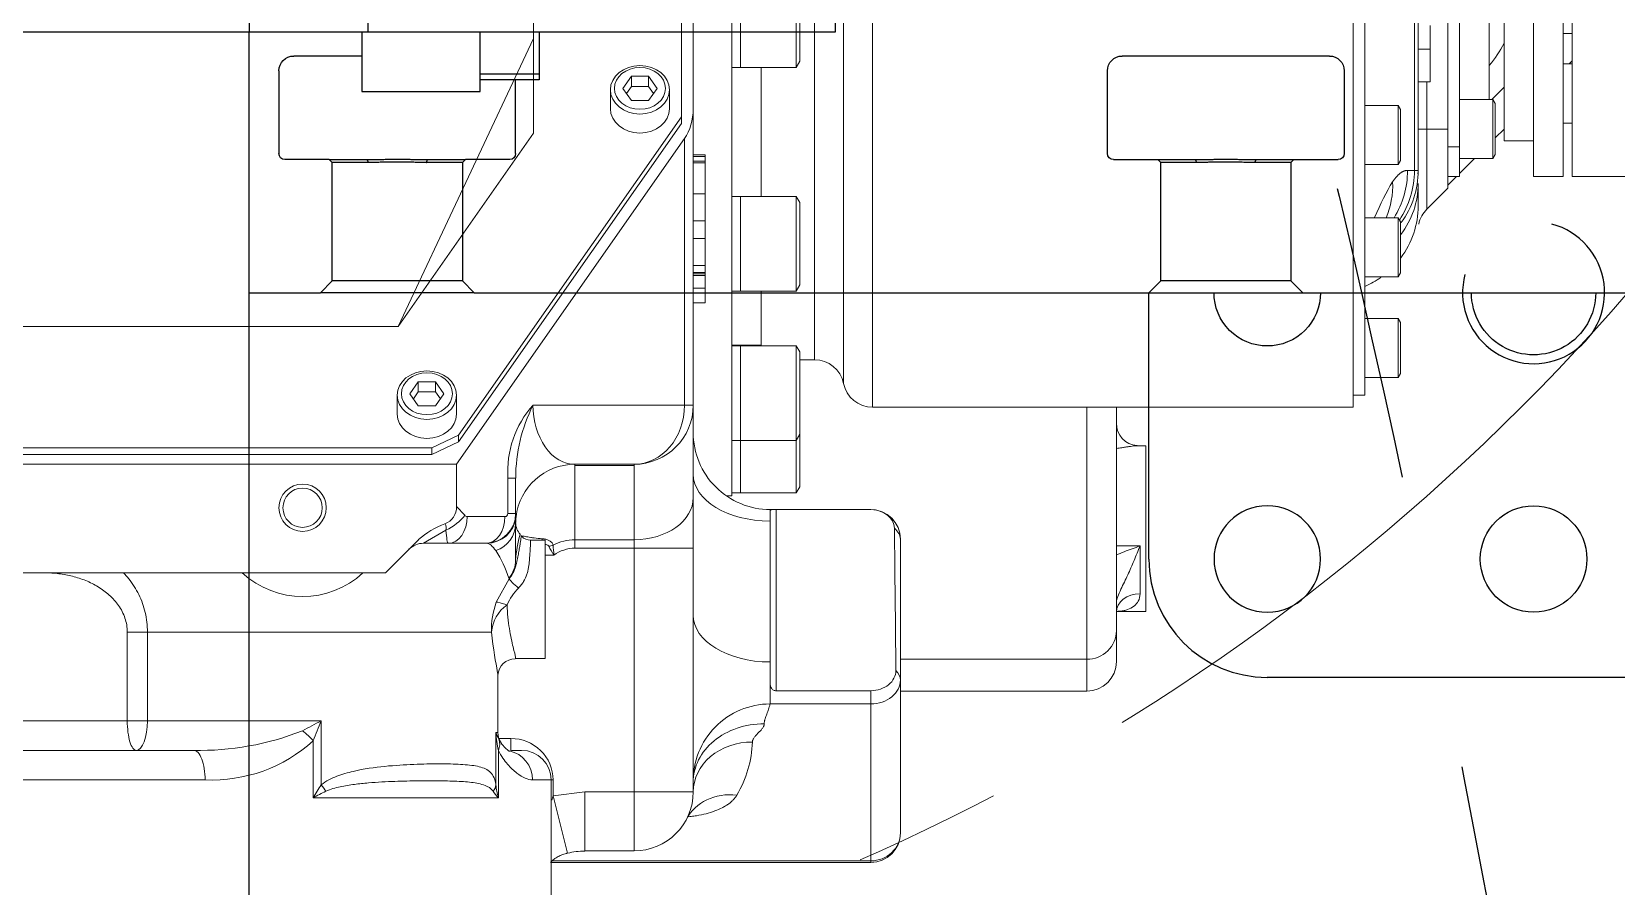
# Model space of a CAD drawing. Header units: millimetres. Extents: x 10462777 to 22643323, y 453826 to 1389191.
# Drawn here: x 11291116.1 to 11291383.9, y 583934.1 to 584078.5 of the extents above; entities that cross this region are included whole.
import ezdxf

# ---------------------------------------------------------------- set-up
doc = ezdxf.new("R2010")
doc.units = ezdxf.units.MM
doc.header["$LTSCALE"] = 200
doc.header["$MEASUREMENT"] = 0
for name, pattern in [('CENTER', [2, 1.25, -0.25, 0.25, -0.25]), ('CENTER2', [1.125, 0.75, -0.125, 0.125, -0.125]), ('PHANTOM', [2.5, 1.25, -0.25, 0.25, -0.25, 0.25, -0.25])]:
    doc.linetypes.add(name, pattern=pattern)
doc.layers.get('0').update_dxf_attribs({"linetype": 'CONTINUOUS'})
for name, color, linetype in [('1', 1, 'CENTER'), ('2', 2, 'CONTINUOUS'), ('205', 4, 'CONTINUOUS'), ('DV1_DEFAULT', 7, 'CONTINUOUS')]:
    doc.layers.add(name, color=color, linetype=linetype)
doc.layers.add('LAYOUT', color=8, linetype='CONTINUOUS', lineweight=25)

# ---------------------------------------------------------------- blocks, each defined once
blk = doc.blocks.new('r710ic')
at = {"layer": 'DV1_DEFAULT', "color": 7, "linetype": 'Continuous', "lineweight": 0}
for p, q in [((272262.37, 104501.13), (272262.37, 104521.35)), ((272262.37, 104501.13), (272123.38, 104501.13)), ((272238.21, 104499.63), (272238.21, 104501.13)), ((272242.87, 104501.13), (272243.37, 104500.63)), ((272243.37, 104501.13), (272243.37, 104499.63)), ((272253.37, 104499.63), (272253.37, 104501.13)), ((272123.38, 104499.63), (272262.37, 104499.63)), ((272262.37, 104494.63), (272262.37, 104499.63)), ((272262.37, 104494.63), (272123.38, 104494.63)), ((272256.37, 104489.63), (272256.37, 104494.63)), ((272256.37, 104489.63), (272126.37, 104489.63)), ((272249.37, 104487.56), (272247.3, 104489.63)), ((272250.06, 104488.13), (272249.37, 104487.73)), ((272249.37, 104487.73), (272249.37, 104482.13)), ((272259.37, 104487.73), (272249.37, 104487.73)), ((272250.06, 104488.13), (272258.68, 104488.13)), ((272254.37, 104489.63), (272255.87, 104488.13)), ((272259.37, 104487.73), (272258.68, 104488.13)), ((272259.37, 104482.13), (272259.37, 104487.73)), ((272249.37, 104487.13), (272133.37, 104487.13)), ((272125.37, 104482.13), (272257.37, 104482.13)), ((272257.37, 104480.13), (272257.37, 104482.13)), ((272257.37, 104482.13), (272262.37, 104482.13)), ((272259.37, 104484.63), (272261.87, 104482.13)), ((272262.37, 104482.13), (272262.37, 104480.13)), ((272128.37, 104480.13), (272254.37, 104480.13)), ((272254.37, 104476.59), (272254.37, 104480.13)), ((272254.37, 104480.13), (272264.37, 104480.13)), ((272262.37, 104481.63), (272263.87, 104480.13)), ((272267.9, 104476.59), (272264.37, 104480.13)), ((272236.87, 104477.13), (272240.87, 104477.13)), ((272240.87, 104477.13), (272240.87, 104475.13)), ((272240.87, 104477.13), (272246.37, 104477.13)), ((272246.37, 104477.13), (272246.37, 104475.13)), ((272121.37, 104475.13), (272261.37, 104475.13)), ((272261.37, 104474.5), (272121.37, 104474.5)), ((272246.37, 104476.59), (272254.37, 104476.59)), ((272254.37, 104475.13), (272254.37, 104476.59)), ((272254.37, 104476.59), (272267.9, 104476.59)), ((272261.37, 104474.5), (272261.37, 104475.13)), ((272261.37, 104473.33), (272261.37, 104474.5)), ((272261.9, 104475.03), (272261.8, 104475.13)), ((272263.58, 104475.13), (272267.37, 104475.13)), ((272251.06, 104472.13), (272250.37, 104471.73)), ((272250.37, 104471.73), (272250.37, 104466.13)), ((272250.37, 104471.73), (272260.37, 104471.73)), ((272259.68, 104472.13), (272251.06, 104472.13)), ((272260.37, 104471.73), (272259.68, 104472.13)), ((272260.37, 104466.13), (272260.37, 104471.73)), ((272270.06, 104472.13), (272269.37, 104471.73)), ((272269.37, 104471.73), (272269.37, 104466.13)), ((272269.37, 104471.73), (272279.37, 104471.73)), ((272278.68, 104472.13), (272270.06, 104472.13)), ((272279.37, 104471.73), (272278.68, 104472.13)), ((272279.37, 104466.13), (272279.37, 104471.73)), ((272287.06, 104472.13), (272286.37, 104471.73)), ((272286.37, 104471.73), (272286.37, 104466.13)), ((272286.37, 104471.73), (272296.37, 104471.73)), ((272295.68, 104472.13), (272287.06, 104472.13)), ((272296.37, 104471.73), (272295.68, 104472.13)), ((272296.37, 104466.13), (272296.37, 104471.73)), ((272083.37, 104466.13), (272299.37, 104466.13)), ((272299.37, 104466.13), (272299.37, 104464.13)), ((272301.37, 104464.13), (272081.37, 104464.13)), ((272301.37, 104464.13), (272301.37, 104382.93)), ((272335.88, 104429.13), (272307.88, 104429.13)), ((272307.88, 104429.13), (272307.88, 104427.63)), ((272335.88, 104424.13), (272335.88, 104429.13)), ((272324.83, 104424.13), (272324.83, 104428.13)), ((272324.83, 104428.13), (272332.9, 104428.13)), ((272301.37, 104424.13), (272339.15, 104424.13)), ((272334.24, 104424.13), (272335.42, 104424.13)), ((272342.37, 104424.13), (272335.42, 104424.13)), ((272344.37, 104424.13), (272339.15, 104424.13)), ((272343.98, 104419.13), (272301.37, 104419.13)), ((272343.98, 104419.13), (272349.37, 104419.13)), ((272343.98, 104387.63), (272343.98, 104419.13)), ((272349.37, 104387.63), (272349.37, 104419.13)), ((272323.67, 104387.63), (272347.48, 104387.63)), ((272347.48, 104387.63), (272373.32, 104387.63)), ((272081.37, 104382.93), (272301.37, 104382.93)), ((272318.67, 104366.63), (272318.67, 104382.63)), ((272351.52, 104382.63), (272349.29, 104382.63)), ((272349.29, 104366.63), (272349.29, 104382.63)), ((272378.03, 104382.63), (272351.52, 104382.63)), ((272351.52, 104382.63), (272351.52, 104365.63)), ((272378.32, 104382.63), (272378.03, 104382.63)), ((272378.03, 104328.81), (272378.03, 104382.63)), ((272378.32, 104328.63), (272378.32, 104382.63)), ((272297.37, 104378.03), (272085.37, 104378.03)), ((272089.37, 104373.13), (272293.37, 104373.13)), ((272293.37, 104370.63), (272293.37, 104373.13)), ((272227.95, 104370.03), (272243.95, 104370.03)), ((272242.91, 104370.63), (272228.99, 104370.63)), ((272243.95, 104370.03), (272242.91, 104370.63)), ((272243.95, 104360.63), (272243.95, 104370.03)), ((272266.79, 104370.63), (272265.75, 104370.03)), ((272265.75, 104370.03), (272265.75, 104360.63)), ((272265.75, 104370.03), (272281.75, 104370.03)), ((272280.71, 104370.63), (272266.79, 104370.63)), ((272281.75, 104370.03), (272280.71, 104370.63)), ((272281.75, 104360.63), (272281.75, 104370.03)), ((272292.04, 104370.63), (272291, 104370.03)), ((272291, 104370.03), (272291, 104360.63)), ((272291, 104370.03), (272307, 104370.03)), ((272305.96, 104370.63), (272292.04, 104370.63)), ((272307, 104370.03), (272305.96, 104370.63)), ((272314.83, 104370.63), (272305.96, 104370.63)), ((272307, 104360.63), (272307, 104370.03)), ((272307, 104370.03), (272315.87, 104370.03)), ((272315.87, 104370.03), (272314.83, 104370.63)), ((272315.87, 104360.63), (272315.87, 104370.03)), ((272318.67, 104366.63), (272349.29, 104366.63)), ((272318.67, 104366.54), (272318.67, 104365.63)), ((272318.87, 104365.63), (272318.67, 104365.63)), ((272320.62, 104365.63), (272318.87, 104365.63)), ((272320.62, 104365.63), (272344.43, 104365.63)), ((272344.43, 104365.63), (272348.04, 104365.63)), ((272348.04, 104365.63), (272351.52, 104365.63)), ((272265.75, 104364.13), (272243.95, 104364.13)), ((272291, 104364.13), (272281.75, 104364.13)), ((272290.87, 104359.13), (272290.87, 104364.13)), ((272066.37, 104359.13), (272316.37, 104359.13)), ((272243.95, 104360.63), (272227.95, 104360.63)), ((272227.95, 104360.63), (272243.95, 104360.63)), ((272243.95, 104359.13), (272243.95, 104360.63)), ((272265.75, 104360.63), (272265.75, 104359.13)), ((272281.75, 104360.63), (272265.75, 104360.63)), ((272265.75, 104360.63), (272281.75, 104360.63)), ((272281.75, 104359.13), (272281.75, 104360.63)), ((272291, 104360.63), (272291, 104359.13)), ((272307, 104360.63), (272291, 104360.63)), ((272291, 104360.63), (272307, 104360.63)), ((272307, 104359.13), (272307, 104360.63)), ((272315.87, 104360.63), (272307, 104360.63)), ((272307, 104360.63), (272315.87, 104360.63)), ((272315.87, 104359.13), (272315.87, 104360.63)), ((272316.37, 104358.25), (272316.37, 104359.13)), ((272258.73, 104354.63), (272258.73, 104352.63)), ((272258.73, 104354.63), (272259.02, 104354.63)), ((272259.02, 104354.63), (272259.02, 104352.63)), ((272259.78, 104354.63), (272259.02, 104354.63)), ((272259.78, 104354.63), (272260.1, 104354.63)), ((272259.78, 104354.63), (272259.78, 104352.63)), ((272260.1, 104354.63), (272265.31, 104354.63)), ((272260.1, 104354.63), (272260.1, 104352.63)), ((272269.86, 104354.63), (272265.31, 104354.63)), ((272265.31, 104354.63), (272265.31, 104352.63)), ((272272.89, 104354.63), (272269.86, 104354.63)), ((272269.86, 104354.63), (272269.86, 104352.63)), ((272277.43, 104354.63), (272272.89, 104354.63)), ((272272.89, 104354.63), (272272.89, 104352.63)), ((272277.43, 104354.63), (272278.63, 104354.63)), ((272277.43, 104354.63), (272277.43, 104352.63)), ((272278.63, 104354.63), (272278.86, 104354.63)), ((272278.63, 104354.63), (272278.63, 104352.63)), ((272278.86, 104354.63), (272279.1, 104354.63)), ((272278.86, 104354.63), (272278.86, 104352.63)), ((272279.1, 104354.63), (272281.24, 104354.63)), ((272279.1, 104354.63), (272279.1, 104352.63)), ((272281.24, 104354.63), (272281.24, 104352.63)), ((272281.24, 104354.63), (272283.75, 104354.63)), ((272283.75, 104354.63), (272283.75, 104352.63)), ((272076.86, 104352.63), (272250.94, 104352.63)), ((272250.94, 104352.63), (272301.03, 104352.63)), ((272311.03, 104312.63), (272255.99, 104351.16)), ((272301.03, 104351.16), (272255.99, 104351.16)), ((272301.03, 104352.63), (272316.65, 104352.63)), ((272301.03, 104352.63), (272301.03, 104351.16)), ((272301.03, 104325.56), (272301.03, 104351.16)), ((272325.19, 104352.63), (272316.65, 104352.63)), ((272325.19, 104352.63), (272366.37, 104352.63)), ((272325.19, 104342.63), (272325.19, 104352.63)), ((272366.37, 104342.63), (272366.37, 104352.63)), ((272252.32, 104350.63), (272074.83, 104350.63)), ((272250.95, 104348.63), (272247.74, 104348.63)), ((272252.32, 104350.63), (272253.46, 104350.63)), ((272306.11, 104312.96), (272252.32, 104350.63)), ((272307.26, 104312.96), (272253.46, 104350.63)), ((272247.51, 104346.52), (272245.46, 104345.07)), ((272248.37, 104345.91), (272247.18, 104345.07)), ((272249.56, 104345.07), (272247.51, 104346.52)), ((272247.18, 104345.07), (272245.46, 104345.07)), ((272245.46, 104345.07), (272245.46, 104342.18)), ((272247.18, 104345.07), (272247.18, 104342.18)), ((272249.56, 104342.18), (272249.56, 104345.07)), ((272245.46, 104342.18), (272247.51, 104340.74)), ((272247.18, 104342.18), (272245.46, 104342.18)), ((272247.18, 104342.18), (272248.37, 104341.35)), ((272247.51, 104340.74), (272249.56, 104342.18)), ((272311.03, 104342.63), (272311.03, 104332.63)), ((272311.21, 104342.63), (272311.03, 104342.63)), ((272323.77, 104342.63), (272311.21, 104342.63)), ((272311.21, 104342.63), (272311.21, 104332.63)), ((272323.77, 104332.63), (272323.77, 104342.63)), ((272325.19, 104342.63), (272323.77, 104342.63)), ((272366.37, 104342.63), (272325.19, 104342.63)), ((272325.19, 104342.63), (272325.19, 104332.63)), ((272366.37, 104334.29), (272366.37, 104342.63)), ((272376.37, 104342.63), (272366.37, 104342.63)), ((272376.37, 104342.63), (272376.37, 104334.29)), ((272247.74, 104338.63), (272250.95, 104338.63)), ((272311.21, 104332.63), (272311.03, 104332.63)), ((272311.21, 104332.63), (272323.77, 104332.63)), ((272325.19, 104332.63), (272323.77, 104332.63)), ((272367.03, 104328.96), (272366.37, 104334.29)), ((272376.37, 104334.29), (272366.37, 104334.29)), ((272376.73, 104331.4), (272367.03, 104328.96)), ((272323.87, 104327.63), (272323.87, 104325.15)), ((272323.87, 104327.63), (272343.87, 104327.63)), ((272326.37, 104329.08), (272326.37, 104327.63)), ((272343.87, 104322.56), (272343.87, 104327.63)), ((272364.37, 104328.96), (272364.37, 104328.63)), ((272364.37, 104328.96), (272367.03, 104328.96)), ((272386.37, 104328.63), (272364.37, 104328.63)), ((272364.37, 104328.63), (272364.37, 104325.48)), ((272108.19, 104325.63), (272239.08, 104325.63)), ((272239.08, 104325.63), (272287.76, 104302.75)), ((272255.09, 104325.63), (272239.08, 104325.63)), ((272287.76, 104302.75), (272255.09, 104325.63)), ((272313.35, 104321.31), (272313.35, 104322.63)), ((272313.35, 104322.63), (272319.37, 104322.63)), ((272319.37, 104321.31), (272319.37, 104322.63)), ((272321.03, 104322.63), (272327.21, 104322.63)), ((272330.36, 104321.55), (272330.25, 104321.49)), ((272334.31, 104319.35), (272330.36, 104321.55)), ((272357.37, 104321.83), (272359.37, 104321.83)), ((272357.37, 104319.8), (272357.37, 104321.83)), ((272359.37, 104321.91), (272359.37, 104323.63)), ((272319.37, 104321.31), (272313.35, 104321.31)), ((272319.87, 104314.45), (272319.87, 104320.81)), ((272356.37, 104319.63), (272346.65, 104319.63)), ((272356.37, 104319.63), (272356.37, 104319.29)), ((272365.19, 104319.29), (272356.37, 104319.29)), ((272359.39, 104319.72), (272367.37, 104319.72)), ((272367.37, 104319.72), (272367.37, 104288.42)), ((272324.37, 104317.63), (272324.37, 104311.26)), ((272339.37, 104318.54), (272339.37, 104260.42)), ((272318.16, 104312.63), (272319.65, 104314.03)), ((272302.56, 104312.63), (272299.34, 104312.63)), ((272308.24, 104308.47), (272306.11, 104312.96)), ((272306.11, 104312.96), (272307.26, 104312.96)), ((272307.26, 104312.96), (272309.39, 104308.47)), ((272318.16, 104312.63), (272311.03, 104312.63)), ((272311.03, 104312.63), (272311.03, 104127.63)), ((272322.15, 104310.85), (272324.37, 104307.08)), ((272324.37, 104311.26), (272324.37, 104307.08)), ((272299.11, 104310.52), (272297.07, 104309.07)), ((272298.79, 104309.07), (272297.07, 104309.07)), ((272297.07, 104309.07), (272297.07, 104306.18)), ((272299.98, 104309.91), (272298.79, 104309.07)), ((272298.79, 104309.07), (272298.79, 104306.18)), ((272301.16, 104309.07), (272299.11, 104310.52)), ((272301.16, 104306.18), (272301.16, 104309.07)), ((272309.39, 104308.47), (272308.24, 104308.47)), ((272308.24, 104132.16), (272308.24, 104308.47)), ((272309.39, 104132.16), (272309.39, 104308.47)), ((272297.07, 104306.18), (272299.11, 104304.74)), ((272298.79, 104306.18), (272297.07, 104306.18)), ((272298.79, 104306.18), (272299.98, 104305.35)), ((272299.11, 104304.74), (272301.16, 104306.18)), ((272329.37, 104300.63), (272323.77, 104306.23)), ((272287.76, 104143.18), (272287.76, 104302.75)), ((272299.34, 104302.63), (272302.56, 104302.63)), ((272329.37, 104300.63), (272329.37, 104164.63)), ((272354.37, 104289.79), (272365.19, 104289.79)), ((272354.37, 104260.42), (272354.37, 104289.79)), ((272367.37, 104288.42), (272357.76, 104288.42)), ((272359.37, 104220.73), (272359.37, 104268.21)), ((272364.37, 104270.16), (272364.37, 104220.07)), ((272339.37, 104260.42), (272354.37, 104260.42)), ((272339.37, 104257.01), (272339.37, 104260.42)), ((272354.37, 104257.01), (272354.37, 104260.42)), ((272354.37, 104257.01), (272339.37, 104257.01)), ((272354.37, 104225.78), (272354.37, 104257.01))]:
    blk.add_line(p, q, dxfattribs=at)
at = {"layer": 'DV1_DEFAULT', "color": 3, "linetype": 'CENTER2', "lineweight": 0}
blk.add_circle((272041.37, 104232.63), 367.64, dxfattribs=at)
at = {"layer": 'DV1_DEFAULT', "color": 7, "linetype": 'Continuous', "lineweight": 0}
for radius in [4, 3.32]:
    blk.add_circle((272318.37, 104286.63), radius, dxfattribs=at)
for centre, radius, start, end in [((272231.37, 104472.63), 19, 49.7434, 63.4746), ((272261.37, 104460.13), 15, 54.0239, 90), ((272267.27, 104460.21), 14.92, 53.5112, 89.6407), ((272271.44, 104480.13), 5, 225, 258.2552), ((272267.27, 104460.21), 14.92, 23.7526, 35.134), ((272304.18, 104427.86), 3.7, 268.3501, 356.8406), ((272344.37, 104419.13), 5, 0, 90), ((272323.67, 104382.63), 5, 90, 180), ((272373.32, 104382.63), 5, 0, 90), ((272296.37, 104382.93), 5, 281.537, 0), ((272298.37, 104373.13), 5, 101.537, 180), ((272305.67, 104365.63), 13, 270, 0), ((272364.56, 104365.66), 13.04, 180.1497, 270.9901), ((272357.39, 104344.03), 18.6, 59.1303, 88.262), ((272301.03, 104342.63), 10, 0, 90), ((272366.37, 104342.63), 10, 0, 90), ((272321.03, 104332.63), 10, 180, 263.6505), ((272331.79, 104332.66), 8.02, 180.2006, 207.4721), ((272331.36, 104332.7), 6.16, 180.676, 215.9572), ((272386.38, 104334.12), 9.99, 179.0045, 195.7828), ((272328.27, 104292.43), 36.7, 92.9735, 95.6242), ((272315.38, 104346.48), 20.57, 297.4484, 302.2698), ((272364.43, 104321.9), 7.06, 90.4694, 180.5907), ((272364.37, 104323.63), 5, 90, 180), ((272381.43, 104374.5), 47.76, 252.453, 253.4075), ((272312.27, 104338.19), 16.91, 228.3183, 273.6483), ((272313.49, 104350.62), 27.99, 243.5539, 269.7049), ((272322.08, 104325.03), 1.76, 309.0071, 3.9612), ((272319.37, 104317.63), 5, 0, 90), ((272319.35, 104325.35), 2.72, 281.3283, 282.1907), ((272319.37, 104317.72), 5, 0, 83.6505), ((272321.03, 104332.63), 10, 263.9903, 270), ((272320.87, 104325.63), 3, 270, 312.798), ((272329.2, 104347.59), 25.04, 255.2839, 265.4229), ((272336.2, 104303.18), 19.25, 108.0158, 123.3663), ((272338.41, 104329.6), 9.16, 225.0564, 246.7401), ((272346.79, 104322.51), 2.88, 178.8422, 267.9537), ((272319.37, 104320.81), 0.5, 0, 90), ((272339.02, 104332.61), 14.07, 250.4373, 271.4199), ((272339.89, 104324.72), 6.2, 214.7916, 265.1831), ((272356.37, 104322.63), 3, 270, 301.1493), ((272353.33, 104327.51), 8.76, 290.2711, 298.4185), ((272355.25, 104338.22), 18.96, 273.3798, 282.6183), ((272364.04, 104330.99), 11.75, 275.5993, 286.4487), ((272361.57, 104325.65), 8.3, 304.5715, 314.3394), ((272319.37, 104314.45), 0.5, 303.8054, 0), ((272318.29, 104309.65), 2.98, 20.2626, 92.6586), ((272333.67, 104315.22), 13.38, 199.8194, 222.2367), ((272327.87, 104307.08), 3.5, 180, 225), ((272318.37, 104286.63), 15, 317.1666, 42.8334), ((272401.42, 104401.06), 120.81, 247.0772, 248.814), ((272557.47, 104395.51), 228.97, 207.4982, 208.4043), ((272379.9, 104310.71), 25.58, 234.8848, 240.6635), ((272414.8, 104313.94), 53.86, 205.7347, 208.2895), ((272311.75, 104269.14), 47.63, 358.8783, 21.4929), ((272338.74, 104271.21), 25.65, 357.6637, 42.1298)]:
    blk.add_arc(centre, radius, start, end, dxfattribs=at)
for centre, major_axis, ratio, start_param, end_param in [((272261.37, 104459.69), (-15, 0), 0.987441, 4.118632, 4.712389), ((272263.58, 104460.13), (0, 15), 0.965926, 5.645508, 6.283185), ((272261.37, 104458.52), (-15, 0), 0.987441, 4.148934, 4.712389), ((272263.31, 104456), (-8.09, -12.63), 0.958662, 3.29942, 3.730239), ((272336.05, 104428.13), (0, -4), 0.787412, 4.712389, 6.283185), ((272339.15, 104419.13), (0, -5), 0.965926, 1.570796, 3.141593), ((272321.87, 104382.63), (0, 3.99), 0.800731, 0.009208, 1.570796), ((272323.67, 104382.63), (0, -5), 0.608761, 3.141593, 3.78745), ((272519.08, 104382.63), (-327.71, 0), 0.015257, 5.269277, 5.358247), ((272347.48, 104382.63), (0, -5), 0.608761, 3.141593, 3.698481), ((272345.89, 104382.63), (0, -4.24), 0.800731, 1.570796, 3.149199), ((272347.48, 104382.63), (0, -5), 0.808858, 1.570796, 3.141593), ((272373.32, 104382.63), (0, -5), 0.942732, 1.570796, 3.141593), ((272312.71, 104365.63), (0, -13), 0.608761, 0, 1.570796), ((272336.52, 104365.63), (0, -13), 0.608761, 0, 1.570796), ((272364.78, 104364.63), (0, 12), 0.825786, 1.570796, 3.141593), ((272366.37, 104362.63), (0, 10), 0.841346, 1.570796, 3.141593), ((272375.45, 104360), (4.45, 8.51), 0.861876, 1.994245, 3.141593), ((272250.94, 104347.63), (7.14, 0), 0.700208, 0.785398, 1.570796), ((272301.03, 104342.63), (10, 0), 0.853553, 0, 1.570796), ((272316.65, 104342.63), (0, 10), 0.711948, 4.712389, 6.283185), ((272250.95, 104343.63), (0, 5), 0.819152, 3.141593, 6.283185), ((272301.03, 104332.63), (-10, 0), 0.707107, 1.570796, 3.141593), ((272322.37, 104326.07), (2, 0), 0.695627, 0.722734, 0.903055), ((272323.37, 104328.22), (0.51, -1.94), 0.739553, 1.379862, 1.76173), ((272364.37, 104320.64), (5, 0), 0.967172, 1.570796, 2.946667), ((272319.37, 104317.71), (-5, 0), 0.999968, 3.137096, 4.622077), ((272321.03, 104317.63), (0, 5), 0.97034, 5.045327, 6.283185), ((272327.21, 104317.63), (0, 5), 0.957973, 5.595421, 6.283185), ((272331.56, 104323.11), (1.26, 1.55), 0.150484, 3.317023, 4.834132), ((272319.87, 104317.63), (-4.5, 0), 0.707107, 3.141593, 4.712389), ((272334.98, 104321.18), (-0.65, -1.89), 0.087713, 4.742757, 6.06572), ((272359.39, 104315.18), (-2.07, 4.55), 0.665519, 5.684265, 6.225613), ((272365.19, 104316.31), (-0.44, 2.97), 0.758757, 5.594714, 6.090148), ((272319.65, 104310.85), (-2.5, 3.74), 0.486189, 4.397668, 5.340427), ((272319.87, 104311.26), (-4.5, 0), 0.707107, 3.141593, 4.712389), ((272302.56, 104307.63), (0, 5), 0.819152, 3.141593, 6.283185), ((272319.37, 104311.26), (5, 0), 0.1, 5.302404, 6.283185), ((272365.19, 104288.87), (2.25, 1.99), 0.234085, 0.871084, 1.366519), ((272357.76, 104285.51), (3.07, 3.95), 0.401128, 1.093916, 1.607979), ((272364.37, 104268.21), (5, 0), 0.390994, 1.570796, 3.141593), ((272354.37, 104258.53), (-5, 0), 0.377045, 3.141593, 4.712389), ((272354.37, 104258.53), (-5, 0), 0.304728, 1.570796, 3.141593)]:
    blk.add_ellipse(centre, major_axis=major_axis, ratio=ratio, start_param=start_param, end_param=end_param, dxfattribs=at)
for centre, major_axis in [((272247.74, 104343.63), (0, 5)), ((272247.51, 104343.63), (0, 4.31)), ((272299.34, 104307.63), (0, 5)), ((272299.11, 104307.63), (0, 4.31))]:
    blk.add_ellipse(centre, major_axis=major_axis, ratio=0.819152, dxfattribs=at)
for points, degree, knots in [([(272263.31, 104470.81), (272262.34, 104471.43), (272261.85, 104472.07), (272261.37, 104472.7), (272261.37, 104473.33)], 2, [0, 0, 0, 0.5, 0.5, 1, 1, 1]), ([(272307.88, 104427.68), (272307.88, 104427.66), (272307.88, 104427.64), (272307.88, 104427.51), (272307.89, 104427.39), (272307.92, 104427.11), (272307.94, 104426.95), (272307.98, 104426.62), (272308.01, 104426.45), (272308.06, 104426.07), (272308.09, 104425.88), (272308.16, 104425.47), (272308.19, 104425.25), (272308.27, 104424.76), (272308.31, 104424.48), (272308.35, 104424.19)], 3, [0.1763658, 0.1763658, 0.1763658, 0.1763658, 0.1875, 0.1875, 0.25, 0.25, 0.3125, 0.3125, 0.375, 0.375, 0.4375, 0.4375, 0.5, 0.5, 0.5781111, 0.5781111, 0.5781111, 0.5781111]), ([(272326.36, 104424.1), (272326.17, 104424.55), (272325.98, 104425.01), (272325.46, 104426.35), (272325.14, 104427.24), (272324.83, 104428.13)], 3, [0.6186405, 0.6186405, 0.6186405, 0.6186405, 0.75, 0.75, 1, 1, 1, 1]), ([(272324.83, 104428.13), (272325.66, 104427.79), (272326.48, 104427.46), (272328.11, 104426.77), (272328.92, 104426.42), (272330.52, 104425.68), (272331.32, 104425.29), (272332.57, 104424.7), (272333, 104424.51), (272333.77, 104424.21), (272334.07, 104424.13), (272334.24, 104424.13)], 3, [0, 0, 0, 0, 0.25, 0.25, 0.5, 0.5, 0.75, 0.75, 0.875, 0.875, 1, 1, 1, 1]), ([(272332.9, 104428.13), (272333.38, 104428.13), (272333.78, 104428.02), (272334.31, 104427.74), (272334.48, 104427.62), (272334.78, 104427.37), (272334.91, 104427.23), (272335.26, 104426.77), (272335.45, 104426.41), (272335.65, 104425.84), (272335.7, 104425.64), (272335.79, 104425.23), (272335.82, 104425.02), (272335.87, 104424.56), (272335.88, 104424.32), (272335.88, 104424.07)], 3, [0, 0, 0, 0, 0.125, 0.125, 0.1875, 0.1875, 0.25, 0.25, 0.375, 0.375, 0.4375, 0.4375, 0.5, 0.5, 0.570392, 0.570392, 0.570392, 0.570392]), ([(272318.87, 104365.63), (272318.83, 104365.63), (272318.79, 104365.64), (272318.73, 104365.71), (272318.71, 104365.76), (272318.68, 104365.93), (272318.67, 104366.03), (272318.67, 104366.24), (272318.67, 104366.31), (272318.67, 104366.46), (272318.67, 104366.55), (272318.67, 104366.63)], 3, [0, 0, 0, 0, 0.25, 0.25, 0.5, 0.5, 0.75, 0.75, 0.875, 0.875, 1, 1, 1, 1]), ([(272349.29, 104366.63), (272349.29, 104366.55), (272349.28, 104366.48), (272349.25, 104366.33), (272349.22, 104366.26), (272349.11, 104366.06), (272349.01, 104365.95), (272348.76, 104365.78), (272348.63, 104365.72), (272348.34, 104365.64), (272348.19, 104365.63), (272348.04, 104365.63)], 3, [0, 0, 0, 0, 0.125, 0.125, 0.25, 0.25, 0.5, 0.5, 0.75, 0.75, 1, 1, 1, 1]), ([(272351.52, 104365.63), (272351.69, 104365.58), (272351.98, 104365.49), (272352.56, 104365.31), (272353.1, 104365.12), (272353.64, 104364.91), (272353.97, 104364.8), (272354.24, 104364.72), (272354.45, 104364.67), (272354.66, 104364.64), (272354.8, 104364.63), (272354.87, 104364.63)], 3, [0, 0, 0, 0, 0.145887, 0.259113, 0.507448, 0.628022, 0.747997, 0.812123, 0.870093, 0.937634, 1, 1, 1, 1]), ([(272354.87, 104364.63), (272354.9, 104364.63), (272354.95, 104364.63), (272355.03, 104364.62), (272355.11, 104364.6), (272355.19, 104364.57), (272355.3, 104364.53), (272355.46, 104364.45), (272355.65, 104364.32), (272355.85, 104364.17), (272356.03, 104364.01), (272356.23, 104363.83), (272356.43, 104363.63), (272356.63, 104363.43), (272356.83, 104363.25), (272357.01, 104363.09), (272357.2, 104362.93), (272357.39, 104362.81), (272357.56, 104362.72), (272357.7, 104362.66), (272357.83, 104362.63), (272357.91, 104362.63), (272357.95, 104362.63)], 3, [0, 0, 0, 0, 0.022416, 0.045332, 0.068804, 0.09288, 0.117608, 0.176083, 0.240165, 0.300091, 0.368369, 0.423009, 0.500009, 0.576993, 0.631649, 0.699904, 0.759853, 0.823912, 0.88241, 0.923245, 0.962364, 1, 1, 1, 1]), ([(272366.94, 104360), (272366.98, 104359.98), (272367.07, 104359.92), (272367.21, 104359.83), (272367.34, 104359.74), (272367.48, 104359.63), (272367.61, 104359.52), (272367.82, 104359.33), (272368.1, 104359.02), (272368.45, 104358.58), (272368.77, 104358.07), (272369.18, 104357.34), (272369.63, 104356.28), (272370.09, 104354.83), (272370.38, 104353.46), (272370.53, 104352.43), (272370.58, 104351.96), (272370.6, 104351.79)], 3, [0, 0, 0, 0, 0.0211284, 0.0422469, 0.0633713, 0.0845174, 0.105701, 0.1269375, 0.1878092, 0.2488974, 0.3091635, 0.36947, 0.4895013, 0.6139652, 0.7365144, 0.8012563, 0.8372268, 0.8372268, 0.8372268, 0.8372268]), ([(272378.31, 104328.51), (272378.17, 104328.64), (272377.88, 104328.93), (272377.45, 104329.53), (272377.07, 104330.3), (272376.82, 104330.98), (272376.75, 104331.33), (272376.74, 104331.4)], 3, [0.6918257, 0.6918257, 0.6918257, 0.6918257, 0.7767584, 0.862964, 0.9255094, 0.9869207, 1, 1, 1, 1]), ([(272323.04, 104323.49), (272323.08, 104323.61), (272323.12, 104323.75), (272323.21, 104324.12), (272323.26, 104324.37), (272323.34, 104324.83), (272323.37, 104325), (272323.42, 104325.36), (272323.45, 104325.55), (272323.52, 104326.16), (272323.57, 104326.63), (272323.61, 104327.17)], 3, [0.5354498, 0.5354498, 0.5354498, 0.5354498, 0.625, 0.625, 0.75, 0.75, 0.8125, 0.8125, 0.875, 0.875, 1, 1, 1, 1]), ([(272323.61, 104327.17), (272323.62, 104327.36), (272323.65, 104327.54), (272323.75, 104327.9), (272323.81, 104328.08), (272323.98, 104328.41), (272324.08, 104328.56), (272324.34, 104328.82), (272324.49, 104328.91), (272324.68, 104328.96)], 3, [0, 0, 0, 0, 0.25, 0.25, 0.5, 0.5, 0.75, 0.75, 1, 1, 1, 1]), ([(272324.87, 104328.22), (272324.8, 104328.19), (272324.74, 104328.12), (272324.66, 104327.97), (272324.62, 104327.88), (272324.57, 104327.74), (272324.55, 104327.69), (272324.54, 104327.63)], 3, [0, 0, 0, 0, 0.125, 0.125, 0.25, 0.25, 0.3258257, 0.3258257, 0.3258257, 0.3258257]), ([(272323.87, 104325.16), (272323.87, 104325.16), (272323.87, 104325.16), (272323.87, 104325.16), (272323.88, 104325.16), (272323.91, 104325.16), (272323.94, 104325.15), (272324.04, 104325.15), (272324.14, 104325.15), (272324.41, 104325.13), (272324.57, 104325.13), (272324.96, 104325.11), (272325.19, 104325.1), (272325.7, 104325.07), (272325.98, 104325.05), (272326.59, 104325), (272326.93, 104324.98), (272327.64, 104324.91), (272328.01, 104324.87), (272328.6, 104324.77), (272328.8, 104324.74), (272329.2, 104324.65), (272329.41, 104324.59), (272330.03, 104324.39), (272330.44, 104324.21), (272331.03, 104323.86), (272331.23, 104323.72), (272331.6, 104323.43), (272331.77, 104323.28), (272331.94, 104323.11)], 3, [0.374103, 0.374103, 0.374103, 0.374103, 0.375, 0.375, 0.40625, 0.40625, 0.4375, 0.4375, 0.5, 0.5, 0.5625, 0.5625, 0.625, 0.625, 0.6875, 0.6875, 0.75, 0.75, 0.8125, 0.8125, 0.84375, 0.84375, 0.875, 0.875, 0.9375, 0.9375, 0.96875, 0.96875, 1, 1, 1, 1]), ([(272364.37, 104325.48), (272364.37, 104325.09), (272364.26, 104324.68), (272363.87, 104323.79), (272363.59, 104323.32), (272363.01, 104322.58), (272362.79, 104322.32), (272362.3, 104321.8), (272362.03, 104321.54), (272361.42, 104321.01), (272361.09, 104320.74), (272360.32, 104320.22), (272359.9, 104319.96), (272359.39, 104319.72)], 3, [0, 0, 0, 0, 0.25, 0.25, 0.5, 0.5, 0.625, 0.625, 0.75, 0.75, 0.875, 0.875, 1, 1, 1, 1]), ([(272330.36, 104321.55), (272330.16, 104321.71), (272329.96, 104321.85), (272329.56, 104322.1), (272329.34, 104322.21), (272328.93, 104322.4), (272328.72, 104322.48), (272328.33, 104322.61), (272328.14, 104322.66), (272327.77, 104322.76), (272327.6, 104322.8), (272327.26, 104322.88), (272327.09, 104322.92), (272326.6, 104323.02), (272326.28, 104323.08), (272325.68, 104323.19), (272325.39, 104323.23), (272324.86, 104323.32), (272324.61, 104323.36), (272323.96, 104323.46), (272323.62, 104323.51), (272323.29, 104323.55), (272323.21, 104323.56), (272323.11, 104323.57), (272323.09, 104323.57), (272323.09, 104323.57)], 3, [0, 0, 0, 0, 0.03125, 0.03125, 0.0625, 0.0625, 0.09375, 0.09375, 0.125, 0.125, 0.15625, 0.15625, 0.1875, 0.1875, 0.25, 0.25, 0.3125, 0.3125, 0.375, 0.375, 0.5, 0.5, 0.5625, 0.5625, 0.6111694, 0.6111694, 0.6111694, 0.6111694]), ([(272334.8, 104321.18), (272336.21, 104321.23), (272337.57, 104321.37), (272340, 104321.76), (272341.07, 104322), (272342.72, 104322.4), (272343.32, 104322.56), (272343.79, 104322.64), (272343.87, 104322.63), (272343.87, 104322.6)], 3, [0, 0, 0, 0, 0.125, 0.125, 0.25, 0.25, 0.375, 0.375, 0.4392362, 0.4392362, 0.4392362, 0.4392362]), ([(272359.54, 104321.58), (272359.54, 104321.58), (272359.53, 104321.58), (272359.44, 104321.4), (272359.03, 104320.93), (272358.33, 104320.29), (272357.88, 104320.04), (272357.78, 104319.99)], 3, [0.3130821, 0.3130821, 0.3130821, 0.3130821, 0.3358365, 0.4941673, 0.7277904, 0.9518092, 1, 1, 1, 1]), ([(272325.61, 104319.26), (272325.25, 104319), (272324.94, 104318.75), (272324.5, 104318.24), (272324.37, 104317.99), (272324.37, 104317.72)], 3, [0, 0, 0, 0, 0.5, 0.5, 1, 1, 1, 1]), ([(272346.78, 104319.63), (272346.64, 104319.63), (272346.36, 104319.59), (272344.69, 104319.3), (272342.25, 104318.83), (272339.37, 104318.54)], 3, [0.6654645, 0.6654645, 0.6654645, 0.6654645, 0.75, 0.75, 1, 1, 1, 1]), ([(272357.89, 104320.03), (272357.93, 104320.06), (272357.97, 104320.09), (272358.02, 104320.12), (272358.03, 104320.13), (272358.03, 104320.13)], 3, [0.09006118, 0.09006118, 0.09006118, 0.09006118, 0.125, 0.125, 0.13220706, 0.13220706, 0.13220706, 0.13220706]), ([(272365.19, 104289.79), (272364.53, 104290.59), (272364.11, 104291.49), (272363.39, 104293.33), (272363.13, 104294.25), (272362.49, 104296.99), (272362.24, 104298.79), (272361.9, 104302.25), (272361.8, 104303.88), (272361.68, 104306.94), (272361.65, 104308.39), (272361.65, 104311.05), (272361.68, 104312.25), (272361.8, 104314.4), (272361.89, 104315.36), (272362.24, 104316.99), (272362.49, 104317.66), (272363.13, 104318.45), (272363.4, 104318.67), (272364.1, 104319.04), (272364.54, 104319.19), (272365.19, 104319.29)], 3, [0, 0, 0, 0, 0.0625, 0.0625, 0.125, 0.125, 0.25, 0.25, 0.375, 0.375, 0.5, 0.5, 0.625, 0.625, 0.75, 0.75, 0.875, 0.875, 0.9375, 0.9375, 1, 1, 1, 1]), ([(272366.28, 104318.82), (272366.09, 104318.69), (272365.95, 104318.55), (272365.71, 104318.26), (272365.61, 104318.11), (272365.34, 104317.64), (272365.22, 104317.3), (272365.01, 104316.57), (272364.93, 104316.19), (272364.8, 104315.37), (272364.75, 104314.93), (272364.67, 104314.03), (272364.63, 104313.56), (272364.58, 104312.57), (272364.57, 104312.05), (272364.52, 104310.45), (272364.51, 104309.31), (272364.51, 104306.89), (272364.52, 104305.61), (272364.58, 104302.92), (272364.63, 104301.51), (272364.75, 104299.28), (272364.8, 104298.52), (272364.93, 104296.97), (272365.01, 104296.19), (272365.22, 104294.6), (272365.34, 104293.79), (272365.61, 104292.57), (272365.71, 104292.16), (272365.95, 104291.35), (272366.09, 104290.95), (272366.28, 104290.55)], 3, [0, 0, 0, 0, 0.03125, 0.03125, 0.0625, 0.0625, 0.125, 0.125, 0.1875, 0.1875, 0.25, 0.25, 0.3125, 0.3125, 0.375, 0.375, 0.5, 0.5, 0.625, 0.625, 0.75, 0.75, 0.8125, 0.8125, 0.875, 0.875, 0.9375, 0.9375, 0.96875, 0.96875, 1, 1, 1, 1]), ([(272322.15, 104310.85), (272321.96, 104310.87), (272321.77, 104310.88), (272321.49, 104310.86), (272321.4, 104310.84), (272321.23, 104310.78), (272321.15, 104310.74), (272321.09, 104310.69)], 3, [0, 0, 0, 0, 0.5, 0.5, 0.75, 0.75, 1, 1, 1, 1]), ([(272329.36, 104256.36), (272329.69, 104256.68), (272330.03, 104256.98), (272331.19, 104257.91), (272332.08, 104258.48), (272333.53, 104259.19), (272334.02, 104259.4), (272335.04, 104259.76), (272335.55, 104259.91), (272336.61, 104260.16), (272337.15, 104260.25), (272338.25, 104260.38), (272338.81, 104260.42), (272339.37, 104260.42)], 3, [0.570454, 0.570454, 0.570454, 0.570454, 0.625, 0.625, 0.75, 0.75, 0.8125, 0.8125, 0.875, 0.875, 0.9375, 0.9375, 1, 1, 1, 1]), ([(272339.37, 104257.01), (272338.56, 104257.01), (272337.77, 104256.87), (272336.63, 104256.48), (272336.26, 104256.33), (272335.56, 104255.96), (272335.22, 104255.76), (272334.57, 104255.3), (272334.26, 104255.06), (272333.67, 104254.53), (272333.4, 104254.25), (272332.87, 104253.67), (272332.63, 104253.37), (272332.16, 104252.74), (272331.94, 104252.41), (272331.33, 104251.41), (272330.98, 104250.71), (272330.39, 104249.27), (272330.15, 104248.53), (272329.75, 104247), (272329.61, 104246.22), (272329.42, 104244.66), (272329.37, 104243.88), (272329.37, 104243.08)], 3, [0, 0, 0, 0, 0.125, 0.125, 0.1875, 0.1875, 0.25, 0.25, 0.3125, 0.3125, 0.375, 0.375, 0.4375, 0.4375, 0.5, 0.5, 0.625, 0.625, 0.75, 0.75, 0.875, 0.875, 1, 1, 1, 1])]:
    blk.add_open_spline(points, degree=degree, knots=knots, dxfattribs=at)
for points in [[(272269.31, 104467.75), (272267.01, 104468.76), (272264.93, 104469.77), (272263.31, 104470.81)], [(272357.5, 104319.8), (272357.65, 104319.89), (272357.77, 104319.96), (272357.89, 104320.03)]]:
    blk.add_open_spline(points, degree=3, dxfattribs=at)
at = {"layer": 'LAYOUT', "color": 3}
blk.add_circle((272041.37, 104232.63), 2050.12, dxfattribs=at)
blk = doc.blocks.new('A$C7DA30AB0')
at = {"layer": 'LAYOUT', "color": 6, "linetype": 'PHANTOM'}
blk.add_circle((3030.45, 3025.99, 0), 2693.02, dxfattribs=at)

msp = doc.modelspace()

# ---------------------------------------------------------------- linework, layer by layer
at = {"layer": '1', "color": 124, "linetype": 'Continuous'}
for p, q in [((11291171.87343, 584074.43308, 0), (11291160.37303, 584074.43308, 0)), ((11291335.37552, 584074.43308, 0), (11291300.37502, 584074.43308, 0)), ((11291157.87299, 584071.93304, 0), (11291157.87299, 584057.93284, 0)), ((11291197.87356, 584057.93284, 0), (11291197.87356, 584070.43283, 0)), ((11291297.87498, 584057.93284, 0), (11291297.87498, 584071.93304, 0)), ((11291337.87555, 584071.93304, 0), (11291337.87555, 584057.93284, 0)), ((11291166.37312, 584056.93283, 0), (11291158.87301, 584056.93283, 0)), ((11291166.87312, 584056.43282, 0), (11291166.37312, 584056.93283, 0)), ((11291166.37312, 584056.93283, 0), (11291172.75223, 584056.93283, 0)), ((11291182.99432, 584056.93283, 0), (11291189.37344, 584056.93283, 0)), ((11291189.37344, 584056.93283, 0), (11291188.87343, 584056.43282, 0)), ((11291196.87355, 584056.93283, 0), (11291189.37344, 584056.93283, 0)), ((11291298.875, 584056.93283, 0), (11291306.3751, 584056.93283, 0)), ((11291306.87511, 584056.43282, 0), (11291306.3751, 584056.93283, 0)), ((11291306.3751, 584056.93283, 0), (11291312.75422, 584056.93283, 0)), ((11291322.99631, 584056.93283, 0), (11291329.37543, 584056.93283, 0)), ((11291329.37543, 584056.93283, 0), (11291328.87542, 584056.43282, 0)), ((11291329.37543, 584056.93283, 0), (11291336.87554, 584056.93283, 0)), ((11291166.87312, 584036.43254, 0), (11291166.87312, 584056.43282, 0)), ((11291172.97489, 584056.43282, 0), (11291166.87312, 584056.43282, 0)), ((11291188.87343, 584056.43282, 0), (11291182.77167, 584056.43282, 0)), ((11291188.87343, 584056.43282, 0), (11291188.87343, 584036.43254, 0)), ((11291306.87511, 584036.43254, 0), (11291306.87511, 584056.43282, 0)), ((11291312.97688, 584056.43282, 0), (11291306.87511, 584056.43282, 0)), ((11291328.87542, 584056.43282, 0), (11291322.77366, 584056.43282, 0)), ((11291328.87542, 584056.43282, 0), (11291328.87542, 584036.43254, 0)), ((11291164.87309, 584034.43251, 0), (11291166.87312, 584036.43254, 0)), ((11291188.87343, 584036.43254, 0), (11291166.87312, 584036.43254, 0)), ((11291188.87343, 584036.43254, 0), (11291190.87346, 584034.43251, 0)), ((11291304.87508, 584034.43251, 0), (11291306.87511, 584036.43254, 0)), ((11291328.87542, 584036.43254, 0), (11291306.87511, 584036.43254, 0)), ((11291328.87542, 584036.43254, 0), (11291330.87545, 584034.43251, 0)), ((11291152.87264, 584034.43251, 0), (11291164.87309, 584034.43251, 0)), ((11291190.87346, 584034.43251, 0), (11291164.87309, 584034.43251, 0)), ((11291190.87346, 584034.43251, 0), (11291304.87508, 584034.43251, 0)), ((11291304.87508, 584034.43251, 0), (11291330.87545, 584034.43251, 0)), ((11291330.87545, 584034.43251, 0), (11291822.88244, 584034.43251, 0))]:
    msp.add_line(p, q, dxfattribs=at)
at = {"layer": '1', "color": 124, "linetype": 'Continuous', "extrusion": (0, 0, -1)}
for centre, radius, start, end in [((-11291160.37303, 584071.93304, 0), 2.50004, 0, 90), ((-11291300.37502, 584071.93304, 0), 2.50004, 0, 90), ((-11291335.37552, 584071.93304, 0), 2.50004, 90, 180), ((-11291158.87301, 584057.93284, 0), 1.00001, 270, 0), ((-11291196.87355, 584057.93284, 0), 1.00001, 180, 270), ((-11291298.875, 584057.93284, 0), 1.00001, 270, 0), ((-11291336.87554, 584057.93284, 0), 1.00001, 180, 270)]:
    msp.add_arc(centre, radius, start, end, dxfattribs=at)
at = {"layer": '1', "color": 124, "linetype": 'Continuous'}
for points, knots in [([(11291172.75223, 584056.93283, 0), (11291172.86191, 584056.93303, 0), (11291173.08107, 584056.93342, 0), (11291173.41403, 584056.93624, 0), (11291173.74937, 584056.94019, 0), (11291174.08715, 584056.94512, 0), (11291174.42695, 584056.95066, 0), (11291174.76851, 584056.95652, 0), (11291175.11153, 584056.96244, 0), (11291175.45569, 584056.9682, 0), (11291175.80072, 584056.97358, 0), (11291176.14631, 584056.97841, 0), (11291176.49218, 584056.98255, 0), (11291176.83805, 584056.98587, 0), (11291177.18364, 584056.98829, 0), (11291177.52869, 584056.98974, 0), (11291177.97466, 584056.99032, 0), (11291178.52273, 584056.98871, 0), (11291179.1725, 584056.98345, 0), (11291179.82189, 584056.9753, 0), (11291180.46902, 584056.96509, 0), (11291181.11208, 584056.95392, 0), (11291181.74884, 584056.94345, 0), (11291182.37852, 584056.93488, 0), (11291182.78888, 584056.93351, 0), (11291182.99432, 584056.93283, 0)], [0, 0, 0, 0, 0.033856734, 0.067653585, 0.10138702, 0.135053495, 0.168649502, 0.202171602, 0.23561645, 0.268980813, 0.302261583, 0.335455781, 0.368560555, 0.40157318, 0.434491048, 0.467311659, 0.500032606, 0.561666282, 0.623583067, 0.685766191, 0.748197636, 0.810857994, 0.873726502, 0.936781302, 1, 1, 1, 1]), ([(11291312.75422, 584056.93283, 0), (11291312.8656, 584056.93303, 0), (11291313.08846, 584056.93344, 0), (11291313.42766, 584056.93629, 0), (11291313.7703, 584056.94028, 0), (11291314.11647, 584056.94524, 0), (11291314.46575, 584056.95077, 0), (11291314.81787, 584056.9566, 0), (11291315.17251, 584056.96244, 0), (11291315.52936, 584056.96806, 0), (11291315.88811, 584056.97326, 0), (11291316.24846, 584056.97785, 0), (11291316.61009, 584056.9817, 0), (11291316.97271, 584056.98469, 0), (11291317.33601, 584056.98672, 0), (11291317.69969, 584056.98776, 0), (11291318.06346, 584056.98776, 0), (11291318.42702, 584056.98672, 0), (11291318.79007, 584056.98469, 0), (11291319.1523, 584056.9817, 0), (11291319.51343, 584056.97785, 0), (11291319.87315, 584056.97326, 0), (11291320.23115, 584056.96806, 0), (11291320.58714, 584056.96244, 0), (11291320.94079, 584056.9566, 0), (11291321.29181, 584056.95077, 0), (11291321.63989, 584056.94524, 0), (11291321.98474, 584056.94028, 0), (11291322.32597, 584056.93629, 0), (11291322.66364, 584056.93344, 0), (11291322.88547, 584056.93303, 0), (11291322.99631, 584056.93283, 0)], [0, 0, 0, 0, 0.034376631, 0.068788126, 0.103231379, 0.137703206, 0.172200395, 0.206719736, 0.241258052, 0.275812214, 0.310379158, 0.344955886, 0.379539467, 0.414127031, 0.44871576, 0.483302877, 0.517885634, 0.552461292, 0.58702711, 0.621580327, 0.65611815, 0.69063774, 0.725136207, 0.759610602, 0.794057915, 0.828475086, 0.86285901, 0.897206562, 0.931514619, 0.965780097, 1, 1, 1, 1]), ([(11291182.77167, 584056.43282, 0), (11291182.68231, 584056.43335, 0), (11291182.4886, 584056.4345, 0), (11291182.17013, 584056.43892, 0), (11291181.80102, 584056.4453, 0), (11291181.37928, 584056.45396, 0), (11291180.90366, 584056.46471, 0), (11291180.09323, 584056.48507, 0), (11291179.0764, 584056.50817, 0), (11291177.87534, 584056.52295, 0), (11291176.6739, 584056.50842, 0), (11291175.57157, 584056.48321, 0), (11291174.61766, 584056.45928, 0), (11291173.96382, 584056.44562, 0), (11291173.42825, 584056.43613, 0), (11291173.11465, 584056.43384, 0), (11291172.97489, 584056.43282, 0)], [0, 0, 0, 0, 0.029378744, 0.063683519, 0.102914899, 0.147073183, 0.196158494, 0.250170833, 0.394622618, 0.499770835, 0.605034558, 0.749575794, 0.828943393, 0.897136919, 0.954155658, 1, 1, 1, 1]), ([(11291322.77366, 584056.43282, 0), (11291322.68446, 584056.43335, 0), (11291322.49096, 584056.43451, 0), (11291322.17265, 584056.43895, 0), (11291321.8033, 584056.44536, 0), (11291321.38094, 584056.45405, 0), (11291320.90427, 584056.46484, 0), (11291320.09279, 584056.48526, 0), (11291319.07473, 584056.50839, 0), (11291317.87345, 584056.52295, 0), (11291316.67223, 584056.5082, 0), (11291315.57132, 584056.48303, 0), (11291314.61869, 584056.45917, 0), (11291313.96594, 584056.44556, 0), (11291313.43058, 584056.43611, 0), (11291313.11685, 584056.43384, 0), (11291312.97688, 584056.43282, 0)], [0, 0, 0, 0, 0.029323802, 0.063613955, 0.102871033, 0.147095331, 0.196286965, 0.250445931, 0.394953618, 0.500250896, 0.605365384, 0.74985084, 0.829013517, 0.897092871, 0.954088227, 1, 1, 1, 1])]:
    msp.add_open_spline(points, degree=3, knots=knots, dxfattribs=at)
for points, degree in [([(11291172.75223, 584056.93283, 0), (11291172.97489, 584056.43282, 0)], 1), ([(11291182.77167, 584056.43282, 0), (11291182.99432, 584056.93283, 0)], 1), ([(11291312.97688, 584056.43282, 0), (11291312.90266, 584056.59949, 0), (11291312.82844, 584056.76616, 0), (11291312.75422, 584056.93283, 0)], 3), ([(11291322.77366, 584056.43282, 0), (11291322.99631, 584056.93283, 0)], 1)]:
    msp.add_open_spline(points, degree=degree, dxfattribs=at)
at = {"layer": '2', "color": 252, "linetype": 'Continuous'}
for p, q in [((11291304.87508, 583989.43187, 0), (11291304.87508, 584034.4339, 0)), ((11291466.59311, 583969.43159, 0), (11291324.87537, 583969.43159, 0))]:
    msp.add_line(p, q, dxfattribs=at)
at = {"layer": '2', "color": 80, "linetype": 'Continuous'}
for p, q in [((11291304.87508, 583989.43187, 0), (11291304.87508, 584034.4339, 0)), ((11291466.59311, 583969.43159, 0), (11291324.87537, 583969.43159, 0))]:
    msp.add_line(p, q, dxfattribs=at)
at = {"layer": '2', "color": 80, "linetype": 'Continuous', "extrusion": (0, 0, -1)}
msp.add_circle((-11291324.87537, 583989.43187, 0), 9.00013, dxfattribs=at)
at = {"layer": '2', "color": 80, "linetype": 'Continuous'}
msp.add_circle((11291369.87601, 583989.43187, 0), 9.00013, dxfattribs=at)
for centre, radius, start, end in [((11291369.87601, 584034.43251, 0), 12.00017, 164.9999999, 75), ((11291324.87537, 583989.43187, 0), 20.00028, 180, 270)]:
    msp.add_arc(centre, radius, start, end, dxfattribs=at)
at = {"layer": '2', "color": 80, "linetype": 'Continuous', "extrusion": (0, 0, -1)}
for centre, radius, start, end in [((-11291324.87537, 584034.43251, 0), 9.00013, 270, 0.0000194), ((-11291324.87537, 584034.43251, 0), 9.00013, 179.9999806, 270), ((-11291369.87601, 584034.43251, 0), 10.50015, 180.0000234, 0.0000351)]:
    msp.add_arc(centre, radius, start, end, dxfattribs=at)
at = {"layer": '2', "color": 252, "linetype": 'Continuous'}
msp.add_arc((11291324.87537, 583989.43187, 0), 20.00028, 180, 270, dxfattribs=at)
at = {"layer": '205', "color": 252, "linetype": 'Continuous'}
for p, q in [((11291152.87292, 584148.43413, 0), (11291152.87292, 584078.43313, 0)), ((11291152.87292, 584148.43413, 0), (11291152.87292, 584078.43313, 0)), ((11291172.87321, 584148.43413, 0), (11291172.87321, 584078.43313, 0)), ((11291251.87433, 584143.39812, 0), (11291251.87433, 584078.43313, 0)), ((11291152.87292, 584078.43313, 0), (11291062.87165, 584078.43313, 0)), ((11291152.87292, 583853.43816, 0), (11291152.87292, 584078.44443, 0)), ((11291172.87321, 584078.43313, 0), (11291152.87292, 584078.43313, 0)), ((11291171.87319, 584078.43454, 0), (11291171.87319, 584068.43299, 0)), ((11291251.87433, 584078.43313, 0), (11291172.87121, 584078.43313, 0)), ((11291191.87348, 584068.43299, 0), (11291191.87348, 584078.43596, 0)), ((11291201.87362, 584078.43345, 0), (11291201.87362, 584071.43303, 0)), ((11291191.87348, 584071.43303, 0), (11291201.87362, 584071.43303, 0)), ((11291201.87362, 584070.43302, 0), (11291191.87348, 584070.43302, 0)), ((11291201.87362, 584071.43303, 0), (11291201.87362, 584070.43302, 0)), ((11291171.87319, 584068.43299, 0), (11291191.87348, 584068.43299, 0))]:
    msp.add_line(p, q, dxfattribs=at)

# ---------------------------------------------------------------- block references
at = {"ltscale": 10}
msp.add_blockref('A$C7DA30AB0', (11285684.40366, 580408.4363), dxfattribs=at)
at = {"layer": 'LAYOUT', "color": 2, "rotation": 270}
msp.add_blockref('r710ic', (11186875.24796, 856316.46559, 0), dxfattribs=at)

doc.saveas('drawing.dxf')
